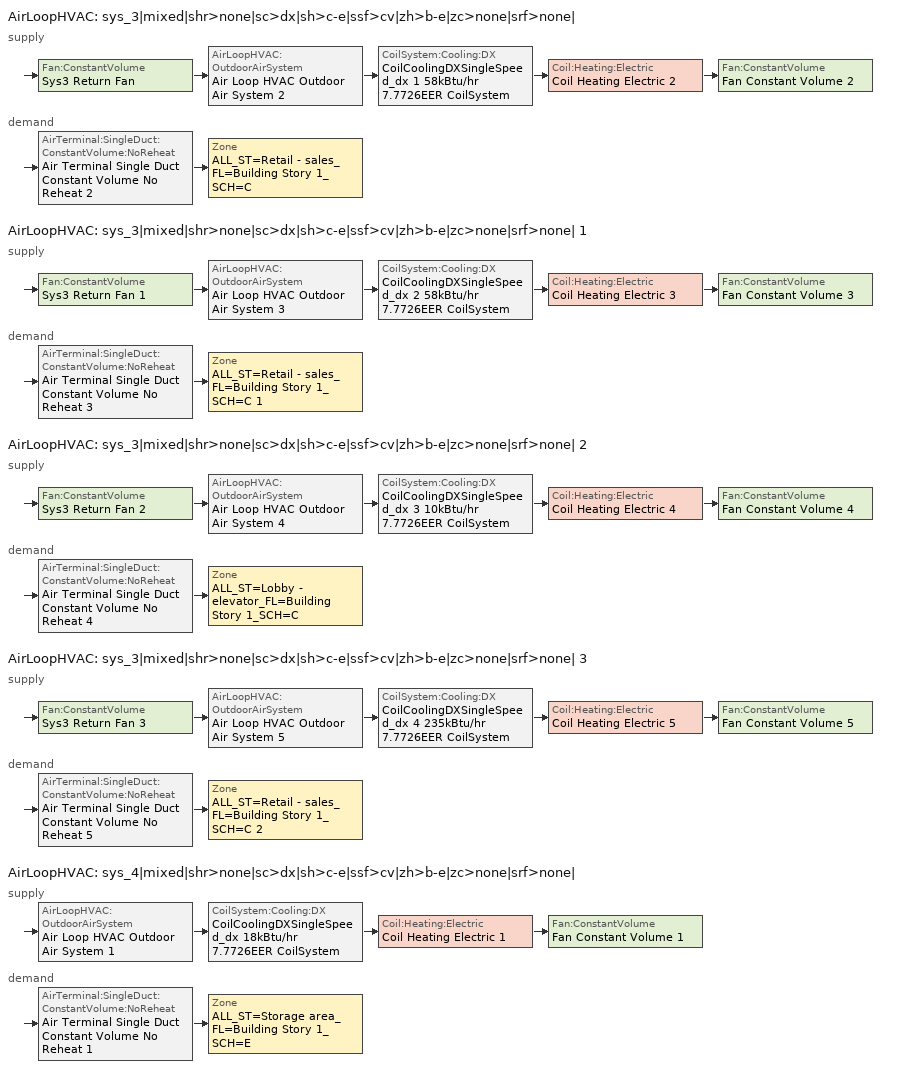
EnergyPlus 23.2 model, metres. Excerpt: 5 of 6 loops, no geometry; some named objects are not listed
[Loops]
AirLoopHVAC 'sys_3|mixed|shr>none|sc>dx|sh>c-e|ssf>cv|zh>b-e|zc>none|srf>none|'
 supply: Fan:ConstantVolume 'Sys3 Return Fan' > AirLoopHVAC:OutdoorAirSystem 'Air Loop HVAC Outdoor Air System 2' > CoilSystem:Cooling:DX 'CoilCoolingDXSingleSpeed_dx 1 58kBtu/hr 7.7726EER CoilSystem' > Coil:Heating:Electric 'Coil Heating Electric 2' > Fan:ConstantVolume 'Fan Constant Volume 2'
 demand: AirTerminal:SingleDuct:ConstantVolume:NoReheat 'Air Terminal Single Duct Constant Volume No Reheat 2' > Zone 'ALL_ST=Retail - sales_FL=Building Story 1_SCH=C'
AirLoopHVAC 'sys_3|mixed|shr>none|sc>dx|sh>c-e|ssf>cv|zh>b-e|zc>none|srf>none| 1'
 supply: Fan:ConstantVolume 'Sys3 Return Fan 1' > AirLoopHVAC:OutdoorAirSystem 'Air Loop HVAC Outdoor Air System 3' > CoilSystem:Cooling:DX 'CoilCoolingDXSingleSpeed_dx 2 58kBtu/hr 7.7726EER CoilSystem' > Coil:Heating:Electric 'Coil Heating Electric 3' > Fan:ConstantVolume 'Fan Constant Volume 3'
 demand: AirTerminal:SingleDuct:ConstantVolume:NoReheat 'Air Terminal Single Duct Constant Volume No Reheat 3' > Zone 'ALL_ST=Retail - sales_FL=Building Story 1_SCH=C 1'
AirLoopHVAC 'sys_3|mixed|shr>none|sc>dx|sh>c-e|ssf>cv|zh>b-e|zc>none|srf>none| 2'
 supply: Fan:ConstantVolume 'Sys3 Return Fan 2' > AirLoopHVAC:OutdoorAirSystem 'Air Loop HVAC Outdoor Air System 4' > CoilSystem:Cooling:DX 'CoilCoolingDXSingleSpeed_dx 3 10kBtu/hr 7.7726EER CoilSystem' > Coil:Heating:Electric 'Coil Heating Electric 4' > Fan:ConstantVolume 'Fan Constant Volume 4'
 demand: AirTerminal:SingleDuct:ConstantVolume:NoReheat 'Air Terminal Single Duct Constant Volume No Reheat 4' > Zone 'ALL_ST=Lobby - elevator_FL=Building Story 1_SCH=C'
AirLoopHVAC 'sys_3|mixed|shr>none|sc>dx|sh>c-e|ssf>cv|zh>b-e|zc>none|srf>none| 3'
 supply: Fan:ConstantVolume 'Sys3 Return Fan 3' > AirLoopHVAC:OutdoorAirSystem 'Air Loop HVAC Outdoor Air System 5' > CoilSystem:Cooling:DX 'CoilCoolingDXSingleSpeed_dx 4 235kBtu/hr 7.7726EER CoilSystem' > Coil:Heating:Electric 'Coil Heating Electric 5' > Fan:ConstantVolume 'Fan Constant Volume 5'
 demand: AirTerminal:SingleDuct:ConstantVolume:NoReheat 'Air Terminal Single Duct Constant Volume No Reheat 5' > Zone 'ALL_ST=Retail - sales_FL=Building Story 1_SCH=C 2'
AirLoopHVAC 'sys_4|mixed|shr>none|sc>dx|sh>c-e|ssf>cv|zh>b-e|zc>none|srf>none|'
 supply: AirLoopHVAC:OutdoorAirSystem 'Air Loop HVAC Outdoor Air System 1' > CoilSystem:Cooling:DX 'CoilCoolingDXSingleSpeed_dx 18kBtu/hr 7.7726EER CoilSystem' > Coil:Heating:Electric 'Coil Heating Electric 1' > Fan:ConstantVolume 'Fan Constant Volume 1'
 demand: AirTerminal:SingleDuct:ConstantVolume:NoReheat 'Air Terminal Single Duct Constant Volume No Reheat 1' > Zone 'ALL_ST=Storage area_FL=Building Story 1_SCH=E'
[ZoneControl:Thermostat] Temperature Difference Between Cutout And Setpoint {deltaC}=0
Name | Zone or ZoneList | Control Type Schedule | Control 1
ALL_ST=Lobby - elevator_FL=Building Story 1_SCH=C Thermostat | ALL_ST=Lobby - elevator_FL=Building Story 1_SCH=C | ALL_ST=Lobby - elevator_FL=Building Story 1_SCH=C Thermostat Schedule | Space Function Lobby - elevator Thermostat 3
ALL_ST=Retail - sales_FL=Building Story 1_SCH=C Thermostat | ALL_ST=Retail - sales_FL=Building Story 1_SCH=C | ALL_ST=Retail - sales_FL=Building Story 1_SCH=C Thermostat Schedule | Space Function Retail - sales Thermostat 7
ALL_ST=Retail - sales_FL=Building Story 1_SCH=C 1 Thermostat | ALL_ST=Retail - sales_FL=Building Story 1_SCH=C 1 | ALL_ST=Retail - sales_FL=Building Story 1_SCH=C 1 Thermostat Schedule | Space Function Retail - sales Thermostat 8
ALL_ST=Retail - sales_FL=Building Story 1_SCH=C 2 Thermostat | ALL_ST=Retail - sales_FL=Building Story 1_SCH=C 2 | ALL_ST=Retail - sales_FL=Building Story 1_SCH=C 2 Thermostat Schedule | Space Function Retail - sales Thermostat 9
ALL_ST=Storage area_FL=Building Story 1_SCH=E Thermostat | ALL_ST=Storage area_FL=Building Story 1_SCH=E | ALL_ST=Storage area_FL=Building Story 1_SCH=E Thermostat Schedule | Space Function Storage area Thermostat 3
[ThermostatSetpoint:DualSetpoint]
Name | Heating Setpoint Temperature Schedule | Cooling Setpoint Temperature Schedule
Space Function Lobby - elevator Thermostat 3; Space Function Retail - sales Thermostat 7; Space Function Retail - sales Thermostat 8; Space Function Retail - sales Thermostat 9 | NECB-C-Thermostat Setpoint-Heating | NECB-C-Thermostat Setpoint-Cooling
Space Function Storage area Thermostat 3 | NECB-E-Thermostat Setpoint-Heating | NECB-E-Thermostat Setpoint-Cooling
[AirTerminal:SingleDuct:ConstantVolume:NoReheat] Availability Schedule=Always On Discrete; Maximum Air Flow Rate {m3/s}=AutoSize
Air Terminal Single Duct Constant Volume No Reheat 4; Air Terminal Single Duct Constant Volume No Reheat 2; Air Terminal Single Duct Constant Volume No Reheat 3; Air Terminal Single Duct Constant Volume No Reheat 5; Air Terminal Single Duct Constant Volume No Reheat 1
[ZoneHVAC:Baseboard:Convective:Electric] Availability Schedule=Always On Discrete; Heating Design Capacity {W}=Autosize; Efficiency=1
Zone HVAC Baseboard Convective Electric 4; Zone HVAC Baseboard Convective Electric 2; Zone HVAC Baseboard Convective Electric 3; Zone HVAC Baseboard Convective Electric 5; Zone HVAC Baseboard Convective Electric 1
[Zone equipment]
ALL_ST=Lobby - elevator_FL=Building Story 1_SCH=C: Air Terminal Single Duct Constant Volume No Reheat 4, Zone HVAC Baseboard Convective Electric 4
ALL_ST=Retail - sales_FL=Building Story 1_SCH=C: Air Terminal Single Duct Constant Volume No Reheat 2, Zone HVAC Baseboard Convective Electric 2
ALL_ST=Retail - sales_FL=Building Story 1_SCH=C 1: Air Terminal Single Duct Constant Volume No Reheat 3, Zone HVAC Baseboard Convective Electric 3
ALL_ST=Retail - sales_FL=Building Story 1_SCH=C 2: Air Terminal Single Duct Constant Volume No Reheat 5, Zone HVAC Baseboard Convective Electric 5
ALL_ST=Storage area_FL=Building Story 1_SCH=E: Air Terminal Single Duct Constant Volume No Reheat 1, Zone HVAC Baseboard Convective Electric 1, Sys_4_zone_exhaust_fan
[Sizing:Zone] Zone Cooling Design Supply Air Temperature Input Method=TemperatureDifference; Zone Cooling Design Supply Air Temperature {C}=14; Zone Cooling Design Supply Air Temperature Difference {deltaC}=11; Zone Heating Design Supply Air Temperature Input Method=TemperatureDifference; Zone Heating Design Supply Air Temperature {C}=40; Zone Heating Design Supply Air Temperature Difference {deltaC}=21; Zone Cooling Design Supply Air Humidity Ratio {kgWater/kgDryAir}=0.0085; Zone Heating Design Supply Air Humidity Ratio {kgWater/kgDryAir}=0.008; Zone Heating Sizing Factor=1.3; Zone Cooling Sizing Factor=1.1; Cooling Design Air Flow Method=DesignDay; Cooling Design Air Flow Rate {m3/s}=0; Cooling Minimum Air Flow per Zone Floor Area {m3/s-m2}=0.000762; Cooling Minimum Air Flow {m3/s}=0; Cooling Minimum Air Flow Fraction=0; Heating Design Air Flow Method=DesignDay; Heating Design Air Flow Rate {m3/s}=0; Heating Maximum Air Flow per Zone Floor Area {m3/s-m2}=0.002032; Heating Maximum Air Flow {m3/s}=0.141576; Heating Maximum Air Flow Fraction=0.3; Account for Dedicated Outdoor Air System=No; Zone Load Sizing Method=Sensible Load Only No Latent Load; Zone Latent Cooling Design Supply Air Humidity Ratio Input Method=HumidityRatioDifference; Zone Cooling Design Supply Air Humidity Ratio Difference {kgWater/kgDryAir}=0.005; Zone Latent Heating Design Supply Air Humidity Ratio Input Method=HumidityRatioDifference; Zone Humidification Design Supply Air Humidity Ratio Difference {kgWater/kgDryAir}=0.005
Name | Design Specification Outdoor Air Object
ALL_ST=Lobby - elevator_FL=Building Story 1_SCH=C | ALL_ST=Lobby - elevator_FL=Building Story 1_SCH=C DSOA Space List
ALL_ST=Retail - sales_FL=Building Story 1_SCH=C | ALL_ST=Retail - sales_FL=Building Story 1_SCH=C DSOA Space List
ALL_ST=Retail - sales_FL=Building Story 1_SCH=C 1 | ALL_ST=Retail - sales_FL=Building Story 1_SCH=C 1 DSOA Space List
ALL_ST=Retail - sales_FL=Building Story 1_SCH=C 2 | ALL_ST=Retail - sales_FL=Building Story 1_SCH=C 2 DSOA Space List
ALL_ST=Storage area_FL=Building Story 1_SCH=E | ALL_ST=Storage area_FL=Building Story 1_SCH=E DSOA Space List
[Controller:MechanicalVentilation] Demand Controlled Ventilation=No; System Outdoor Air Method=ZoneSum
Name | Availability Schedule | Zone or ZoneList Name 1 | Design Specification Outdoor Air Object Name 1
Controller Mechanical Ventilation 4 | sys_3|mixed|shr>none|sc>dx|sh>c-e|ssf>cv|zh>b-e|zc>none|srf>none| 2 Occ Sch | ALL_ST=Lobby - elevator_FL=Building Story 1_SCH=C | Space Function Lobby - elevator Ventilation
Controller Mechanical Ventilation 2 | sys_3|mixed|shr>none|sc>dx|sh>c-e|ssf>cv|zh>b-e|zc>none|srf>none| Occ Sch | ALL_ST=Retail - sales_FL=Building Story 1_SCH=C | Space Function Retail - sales Ventilation
Controller Mechanical Ventilation 3 | sys_3|mixed|shr>none|sc>dx|sh>c-e|ssf>cv|zh>b-e|zc>none|srf>none| 1 Occ Sch | ALL_ST=Retail - sales_FL=Building Story 1_SCH=C 1 | Space Function Retail - sales Ventilation
Controller Mechanical Ventilation 5 | sys_3|mixed|shr>none|sc>dx|sh>c-e|ssf>cv|zh>b-e|zc>none|srf>none| 3 Occ Sch | ALL_ST=Retail - sales_FL=Building Story 1_SCH=C 2 | Space Function Retail - sales Ventilation
Controller Mechanical Ventilation 1 | sys_4|mixed|shr>none|sc>dx|sh>c-e|ssf>cv|zh>b-e|zc>none|srf>none| Occ Sch | ALL_ST=Storage area_FL=Building Story 1_SCH=E | Space Function Storage area Ventilation
[DesignSpecification:OutdoorAir] Outdoor Air Method=Sum; Outdoor Air Flow per Person {m3/s-person}=0; Outdoor Air Flow per Zone {m3/s}=0; Outdoor Air Flow Air Changes per Hour {1/hr}=0
Name | Outdoor Air Flow per Zone Floor Area {m3/s-m2}
Space Function Lobby - elevator Ventilation | 0.00508
Space Function Retail - sales Ventilation | 0.001524
Space Function Storage area Ventilation | 0.000762
[DesignSpecification:OutdoorAir:SpaceList]
Name | Space Name 1 | Space Design Specification Outdoor Air Object Name 1
ALL_ST=Lobby - elevator_FL=Building Story 1_SCH=C DSOA Space List | Front_Entry | Space Function Lobby - elevator Ventilation
ALL_ST=Retail - sales_FL=Building Story 1_SCH=C DSOA Space List | Point_Of_Sale | Space Function Retail - sales Ventilation
ALL_ST=Retail - sales_FL=Building Story 1_SCH=C 1 DSOA Space List | Front_Retail | Space Function Retail - sales Ventilation
ALL_ST=Retail - sales_FL=Building Story 1_SCH=C 2 DSOA Space List | Core_Retail | Space Function Retail - sales Ventilation
ALL_ST=Storage area_FL=Building Story 1_SCH=E DSOA Space List | Back_Space | Space Function Storage area Ventilation
[Fan:ZoneExhaust]
Sys_4_zone_exhaust_fan: Fan Total Efficiency=0.25; Pressure Rise {Pa}=125; Maximum Flow Rate {m3/s}=0.289476; System Availability Manager Coupling Mode=Coupled
[AirLoopHVAC] Design Supply Air Flow Rate {m3/s}=AutoSize; Design Return Air Flow Fraction of Supply Air Flow=1
sys_3|mixed|shr>none|sc>dx|sh>c-e|ssf>cv|zh>b-e|zc>none|srf>none|; sys_3|mixed|shr>none|sc>dx|sh>c-e|ssf>cv|zh>b-e|zc>none|srf>none| 1; sys_3|mixed|shr>none|sc>dx|sh>c-e|ssf>cv|zh>b-e|zc>none|srf>none| 2; sys_3|mixed|shr>none|sc>dx|sh>c-e|ssf>cv|zh>b-e|zc>none|srf>none| 3; sys_4|mixed|shr>none|sc>dx|sh>c-e|ssf>cv|zh>b-e|zc>none|srf>none|
[Sizing:System] Design Outdoor Air Flow Rate {m3/s}=Autosize; Central Heating Maximum System Air Flow Ratio=1; Preheat Design Temperature {C}=7; Preheat Design Humidity Ratio {kgWater/kgDryAir}=0.008; Precool Design Temperature {C}=13; Precool Design Humidity Ratio {kgWater/kgDryAir}=0.008; Central Cooling Design Supply Air Temperature {C}=13; Central Heating Design Supply Air Temperature {C}=43; Type of Zone Sum to Use=NonCoincident; 100% Outdoor Air in Cooling=No; 100% Outdoor Air in Heating=No; Central Cooling Design Supply Air Humidity Ratio {kgWater/kgDryAir}=0.0085; Central Heating Design Supply Air Humidity Ratio {kgWater/kgDryAir}=0.008; Cooling Supply Air Flow Rate Method=DesignDay; Cooling Supply Air Flow Rate {m3/s}=0; Cooling Supply Air Flow Rate Per Floor Area {m3/s-m2}=0.00996765; Cooling Fraction of Autosized Cooling Supply Air Flow Rate=1; Cooling Supply Air Flow Rate Per Unit Cooling Capacity {m3/s-W}=3.94755e-05; Heating Supply Air Flow Rate Method=DesignDay; Heating Supply Air Flow Rate {m3/s}=0; Heating Supply Air Flow Rate Per Floor Area {m3/s-m2}=0.00996765; Heating Fraction of Autosized Heating Supply Air Flow Rate=1; Heating Fraction of Autosized Cooling Supply Air Flow Rate=1; Heating Supply Air Flow Rate Per Unit Heating Capacity {m3/s-W}=3.15882e-05; System Outdoor Air Method=ZoneSum; Zone Maximum Outdoor Air Fraction=1; Cooling Design Capacity Method=CoolingDesignCapacity; Cooling Design Capacity {W}=Autosize; Cooling Design Capacity Per Floor Area {W/m2}=234.7; Fraction of Autosized Cooling Design Capacity=1; Heating Design Capacity Method=HeatingDesignCapacity; Heating Design Capacity {W}=Autosize; Heating Design Capacity Per Floor Area {W/m2}=157; Fraction of Autosized Heating Design Capacity=1; Central Cooling Capacity Control Method=OnOff; Occupant Diversity=Autosize
Name | Type of Load to Size On
sys_3|mixed|shr>none|sc>dx|sh>c-e|ssf>cv|zh>b-e|zc>none|srf>none|; sys_3|mixed|shr>none|sc>dx|sh>c-e|ssf>cv|zh>b-e|zc>none|srf>none| 1; sys_3|mixed|shr>none|sc>dx|sh>c-e|ssf>cv|zh>b-e|zc>none|srf>none| 2; sys_3|mixed|shr>none|sc>dx|sh>c-e|ssf>cv|zh>b-e|zc>none|srf>none| 3 | Sensible
sys_4|mixed|shr>none|sc>dx|sh>c-e|ssf>cv|zh>b-e|zc>none|srf>none| | VentilationRequirement
[Fan:ConstantVolume] Maximum Flow Rate {m3/s}=AutoSize; Motor In Airstream Fraction=1
Name | Availability Schedule | Fan Total Efficiency | Pressure Rise {Pa} | Motor Efficiency
Sys3 Return Fan | sys_3|mixed|shr>none|sc>dx|sh>c-e|ssf>cv|zh>b-e|zc>none|srf>none| Occ Sch | 0.25 | 150 | 0.385
Fan Constant Volume 2 | sys_3|mixed|shr>none|sc>dx|sh>c-e|ssf>cv|zh>b-e|zc>none|srf>none| Occ Sch | 0.39975 | 640 | 0.615
Sys3 Return Fan 1 | sys_3|mixed|shr>none|sc>dx|sh>c-e|ssf>cv|zh>b-e|zc>none|srf>none| 1 Occ Sch | 0.25 | 150 | 0.385
Fan Constant Volume 3 | sys_3|mixed|shr>none|sc>dx|sh>c-e|ssf>cv|zh>b-e|zc>none|srf>none| 1 Occ Sch | 0.39975 | 640 | 0.615
Sys3 Return Fan 2 | sys_3|mixed|shr>none|sc>dx|sh>c-e|ssf>cv|zh>b-e|zc>none|srf>none| 2 Occ Sch | 0.25 | 150 | 0.385
Fan Constant Volume 4 | sys_3|mixed|shr>none|sc>dx|sh>c-e|ssf>cv|zh>b-e|zc>none|srf>none| 2 Occ Sch | 0.39975 | 640 | 0.615
Sys3 Return Fan 3 | sys_3|mixed|shr>none|sc>dx|sh>c-e|ssf>cv|zh>b-e|zc>none|srf>none| 3 Occ Sch | 0.25 | 150 | 0.385
Fan Constant Volume 5 | sys_3|mixed|shr>none|sc>dx|sh>c-e|ssf>cv|zh>b-e|zc>none|srf>none| 3 Occ Sch | 0.39975 | 640 | 0.615
Fan Constant Volume 1 | sys_4|mixed|shr>none|sc>dx|sh>c-e|ssf>cv|zh>b-e|zc>none|srf>none| Occ Sch | 0.39975 | 640 | 0.615
[SetpointManager:MixedAir] Control Variable=Temperature
Name | Setpoint Node or NodeList
Sys3 Return Fan Outlet Air Node OS Default SPM | Sys3 Return Fan Outlet Air Node
sys_3|mixed|shr>none|sc>dx|sh>c-e|ssf>cv|zh>b-e|zc>none|srf>none| Mixed Air Node OS Default SPM | sys_3|mixed|shr>none|sc>dx|sh>c-e|ssf>cv|zh>b-e|zc>none|srf>none| Mixed Air Node
CoilCoolingDXSingleSpeed_dx 1 58kBtu/hr 7.7726EER Outlet Air Node OS Default SPM | CoilCoolingDXSingleSpeed_dx 1 58kBtu/hr 7.7726EER Outlet Air Node
Coil Heating Electric 2 Outlet Air Node OS Default SPM | Coil Heating Electric 2 Outlet Air Node
Sys3 Return Fan 1 Outlet Air Node OS Default SPM | Sys3 Return Fan 1 Outlet Air Node
sys_3|mixed|shr>none|sc>dx|sh>c-e|ssf>cv|zh>b-e|zc>none|srf>none| 1 Mixed Air Node OS Default SPM | sys_3|mixed|shr>none|sc>dx|sh>c-e|ssf>cv|zh>b-e|zc>none|srf>none| 1 Mixed Air Node
CoilCoolingDXSingleSpeed_dx 2 58kBtu/hr 7.7726EER Outlet Air Node OS Default SPM | CoilCoolingDXSingleSpeed_dx 2 58kBtu/hr 7.7726EER Outlet Air Node
Coil Heating Electric 3 Outlet Air Node OS Default SPM | Coil Heating Electric 3 Outlet Air Node
Sys3 Return Fan 2 Outlet Air Node OS Default SPM | Sys3 Return Fan 2 Outlet Air Node
sys_3|mixed|shr>none|sc>dx|sh>c-e|ssf>cv|zh>b-e|zc>none|srf>none| 2 Mixed Air Node OS Default SPM | sys_3|mixed|shr>none|sc>dx|sh>c-e|ssf>cv|zh>b-e|zc>none|srf>none| 2 Mixed Air Node
CoilCoolingDXSingleSpeed_dx 3 10kBtu/hr 7.7726EER Outlet Air Node OS Default SPM | CoilCoolingDXSingleSpeed_dx 3 10kBtu/hr 7.7726EER Outlet Air Node
Coil Heating Electric 4 Outlet Air Node OS Default SPM | Coil Heating Electric 4 Outlet Air Node
Sys3 Return Fan 3 Outlet Air Node OS Default SPM | Sys3 Return Fan 3 Outlet Air Node
sys_3|mixed|shr>none|sc>dx|sh>c-e|ssf>cv|zh>b-e|zc>none|srf>none| 3 Mixed Air Node OS Default SPM | sys_3|mixed|shr>none|sc>dx|sh>c-e|ssf>cv|zh>b-e|zc>none|srf>none| 3 Mixed Air Node
CoilCoolingDXSingleSpeed_dx 4 235kBtu/hr 7.7726EER Outlet Air Node OS Default SPM | CoilCoolingDXSingleSpeed_dx 4 235kBtu/hr 7.7726EER Outlet Air Node
Coil Heating Electric 5 Outlet Air Node OS Default SPM | Coil Heating Electric 5 Outlet Air Node
sys_4|mixed|shr>none|sc>dx|sh>c-e|ssf>cv|zh>b-e|zc>none|srf>none| Mixed Air Node OS Default SPM | sys_4|mixed|shr>none|sc>dx|sh>c-e|ssf>cv|zh>b-e|zc>none|srf>none| Mixed Air Node
CoilCoolingDXSingleSpeed_dx 18kBtu/hr 7.7726EER Outlet Air Node OS Default SPM | CoilCoolingDXSingleSpeed_dx 18kBtu/hr 7.7726EER Outlet Air Node
Coil Heating Electric 1 Outlet Air Node OS Default SPM | Coil Heating Electric 1 Outlet Air Node
[Controller:OutdoorAir] Minimum Outdoor Air Flow Rate {m3/s}=Autosize; Maximum Outdoor Air Flow Rate {m3/s}=Autosize; Economizer Control Action Type=ModulateFlow; Lockout Type=NoLockout; Minimum Limit Type=FixedMinimum; High Humidity Control=No; Control High Indoor Humidity Based on Outdoor Humidity Ratio=Yes; Heat Recovery Bypass Control Type=BypassWhenWithinEconomizerLimits; Economizer Operation Staging=InterlockedWithMechanicalCooling
Name | Economizer Control Type | Economizer Maximum Limit Dry-Bulb Temperature {C} | Economizer Maximum Limit Enthalpy {J/kg} | Economizer Minimum Limit Dry-Bulb Temperature {C} | Minimum Outdoor Air Schedule | Mechanical Ventilation Controller
Controller Outdoor Air 2 | NoEconomizer | 28 | 64000 | -100 | sys_3|mixed|shr>none|sc>dx|sh>c-e|ssf>cv|zh>b-e|zc>none|srf>none| Occ Sch | Controller Mechanical Ventilation 2
Controller Outdoor Air 3 | NoEconomizer | 28 | 64000 | -100 | sys_3|mixed|shr>none|sc>dx|sh>c-e|ssf>cv|zh>b-e|zc>none|srf>none| 1 Occ Sch | Controller Mechanical Ventilation 3
Controller Outdoor Air 4 | NoEconomizer | 28 | 64000 | -100 | sys_3|mixed|shr>none|sc>dx|sh>c-e|ssf>cv|zh>b-e|zc>none|srf>none| 2 Occ Sch | Controller Mechanical Ventilation 4
Controller Outdoor Air 5 | DifferentialEnthalpy |  |  |  | sys_3|mixed|shr>none|sc>dx|sh>c-e|ssf>cv|zh>b-e|zc>none|srf>none| 3 Occ Sch | Controller Mechanical Ventilation 5
Controller Outdoor Air 1 | NoEconomizer | 28 | 64000 | -100 | sys_4|mixed|shr>none|sc>dx|sh>c-e|ssf>cv|zh>b-e|zc>none|srf>none| Occ Sch | Controller Mechanical Ventilation 1
[CoilSystem:Cooling:DX] Availability Schedule=Always On Discrete
Name | Cooling Coil
CoilCoolingDXSingleSpeed_dx 1 58kBtu/hr 7.7726EER CoilSystem | CoilCoolingDXSingleSpeed_dx 1 58kBtu/hr 7.7726EER
CoilCoolingDXSingleSpeed_dx 2 58kBtu/hr 7.7726EER CoilSystem | CoilCoolingDXSingleSpeed_dx 2 58kBtu/hr 7.7726EER
CoilCoolingDXSingleSpeed_dx 3 10kBtu/hr 7.7726EER CoilSystem | CoilCoolingDXSingleSpeed_dx 3 10kBtu/hr 7.7726EER
CoilCoolingDXSingleSpeed_dx 4 235kBtu/hr 7.7726EER CoilSystem | CoilCoolingDXSingleSpeed_dx 4 235kBtu/hr 7.7726EER
CoilCoolingDXSingleSpeed_dx 18kBtu/hr 7.7726EER CoilSystem | CoilCoolingDXSingleSpeed_dx 18kBtu/hr 7.7726EER
[Coil:Cooling:DX:SingleSpeed] Availability Schedule=Always On Discrete; Gross Rated Total Cooling Capacity {W}=Autosize; Gross Rated Sensible Heat Ratio=Autosize; Gross Rated Cooling COP {W/W}=2.72491; Rated Air Flow Rate {m3/s}=Autosize; Rated Evaporator Fan Power Per Volume Flow Rate 2017 {W/(m3/s)}=773.3; Rated Evaporator Fan Power Per Volume Flow Rate 2023 {W/(m3/s)}=934.4; Total Cooling Capacity Function of Temperature Curve=DXCOOL-NECB2011-REF-CAPFT; Total Cooling Capacity Function of Flow Fraction Curve=DXCOOL-NECB2011-REF-CAPFFLOW; Energy Input Ratio Function of Temperature Curve=DXCOOL-NECB2011-REF-COOLEIRFT; Energy Input Ratio Function of Flow Fraction Curve=DXCOOL-NECB2011-REF-COOLEIRFFLOW; Part Load Fraction Correlation Curve=DXCOOL-NECB2011-REF-COOLPLFFPLR; Minimum Outdoor Dry-Bulb Temperature for Compressor Operation {C}=-25; Nominal Time for Condensate Removal to Begin {s}=0; Ratio of Initial Moisture Evaporation Rate and Steady State Latent Capacity=0; Maximum Cycling Rate {cycles/hr}=0; Latent Capacity Time Constant {s}=0; Condenser Type=AirCooled; Evaporative Condenser Effectiveness=0.9; Evaporative Condenser Air Flow Rate {m3/s}=Autosize; Evaporative Condenser Pump Rated Power Consumption {W}=Autosize; Crankcase Heater Capacity {W}=0; Maximum Outdoor Dry-Bulb Temperature for Crankcase Heater Operation {C}=10; Basin Heater Capacity {W/K}=0; Basin Heater Setpoint Temperature {C}=2
CoilCoolingDXSingleSpeed_dx 1 58kBtu/hr 7.7726EER; CoilCoolingDXSingleSpeed_dx 2 58kBtu/hr 7.7726EER; CoilCoolingDXSingleSpeed_dx 3 10kBtu/hr 7.7726EER; CoilCoolingDXSingleSpeed_dx 4 235kBtu/hr 7.7726EER; CoilCoolingDXSingleSpeed_dx 18kBtu/hr 7.7726EER
[Coil:Heating:Electric] Availability Schedule=Always On Discrete; Efficiency=1; Nominal Capacity {W}=Autosize
Coil Heating Electric 2; Coil Heating Electric 3; Coil Heating Electric 4; Coil Heating Electric 5; Coil Heating Electric 1
[SetpointManager:SingleZone:Reheat] Control Variable=Temperature; Minimum Supply Air Temperature {C}=13; Maximum Supply Air Temperature {C}=43
Name | Control Zone | Setpoint Node or NodeList
Setpoint Manager Single Zone Reheat 2 | ALL_ST=Retail - sales_FL=Building Story 1_SCH=C | sys_3|mixed|shr>none|sc>dx|sh>c-e|ssf>cv|zh>b-e|zc>none|srf>none| Supply Outlet Node
Setpoint Manager Single Zone Reheat 3 | ALL_ST=Retail - sales_FL=Building Story 1_SCH=C 1 | sys_3|mixed|shr>none|sc>dx|sh>c-e|ssf>cv|zh>b-e|zc>none|srf>none| 1 Supply Outlet Node
Setpoint Manager Single Zone Reheat 4 | ALL_ST=Lobby - elevator_FL=Building Story 1_SCH=C | sys_3|mixed|shr>none|sc>dx|sh>c-e|ssf>cv|zh>b-e|zc>none|srf>none| 2 Supply Outlet Node
Setpoint Manager Single Zone Reheat 5 | ALL_ST=Retail - sales_FL=Building Story 1_SCH=C 2 | sys_3|mixed|shr>none|sc>dx|sh>c-e|ssf>cv|zh>b-e|zc>none|srf>none| 3 Supply Outlet Node
Setpoint Manager Single Zone Reheat 1 | ALL_ST=Storage area_FL=Building Story 1_SCH=E | sys_4|mixed|shr>none|sc>dx|sh>c-e|ssf>cv|zh>b-e|zc>none|srf>none| Supply Outlet Node
[Schedule:Day:Interval]
NECB-C-Thermostat Setpoint-Heating Default|Wkdy Day; NECB-C-Thermostat Setpoint-Heating Sat Day; NECB-C-Thermostat Setpoint-Heating Default: No, 07:00, 18, 08:00, 20, 21:00, 22, 24:00, 18
NECB-C-Thermostat Setpoint-Heating Sun|Hol Day: No, 09:00, 18, 10:00, 20, 19:00, 22, 24:00, 18
NECB-C-Thermostat Setpoint-Cooling Default|Wkdy Day; NECB-C-Thermostat Setpoint-Cooling Sat Day; NECB-C-Thermostat Setpoint-Cooling Default: No, 07:00, 35, 21:00, 24, 24:00, 35
NECB-C-Thermostat Setpoint-Cooling Sun|Hol Day: No, 09:00, 35, 19:00, 24, 24:00, 35
sys_3|mixed|shr>none|sc>dx|sh>c-e|ssf>cv|zh>b-e|zc>none|srf>none| 2 Occ Sch Default; Schedule Day 9; sys_3|mixed|shr>none|sc>dx|sh>c-e|ssf>cv|zh>b-e|zc>none|srf>none| Occ Sch Default; Schedule Day 5; sys_3|mixed|shr>none|sc>dx|sh>c-e|ssf>cv|zh>b-e|zc>none|srf>none| 1 Occ Sch Default; Schedule Day 7; sys_3|mixed|shr>none|sc>dx|sh>c-e|ssf>cv|zh>b-e|zc>none|srf>none| 3 Occ Sch Default; Schedule Day 11: No, 09:00, 0, 21:00, 1, 24:00, 0
Schedule Day 10; Schedule Day 6; Schedule Day 8; Schedule Day 12: No, 11:00, 0, 19:00, 1, 24:00, 0
sys_3|mixed|shr>none|sc>dx|sh>c-e|ssf>cv|zh>b-e|zc>none|srf>none| 2 Occ Sch Summer Design Day; sys_3|mixed|shr>none|sc>dx|sh>c-e|ssf>cv|zh>b-e|zc>none|srf>none| 2 Occ Sch Winter Design Day; sys_3|mixed|shr>none|sc>dx|sh>c-e|ssf>cv|zh>b-e|zc>none|srf>none| Occ Sch Summer Design Day; sys_3|mixed|shr>none|sc>dx|sh>c-e|ssf>cv|zh>b-e|zc>none|srf>none| Occ Sch Winter Design Day; sys_3|mixed|shr>none|sc>dx|sh>c-e|ssf>cv|zh>b-e|zc>none|srf>none| 1 Occ Sch Summer Design Day; sys_3|mixed|shr>none|sc>dx|sh>c-e|ssf>cv|zh>b-e|zc>none|srf>none| 1 Occ Sch Winter Design Day; sys_3|mixed|shr>none|sc>dx|sh>c-e|ssf>cv|zh>b-e|zc>none|srf>none| 3 Occ Sch Summer Design Day; sys_3|mixed|shr>none|sc>dx|sh>c-e|ssf>cv|zh>b-e|zc>none|srf>none| 3 Occ Sch Winter Design Day; sys_4|mixed|shr>none|sc>dx|sh>c-e|ssf>cv|zh>b-e|zc>none|srf>none| Occ Sch Summer Design Day; sys_4|mixed|shr>none|sc>dx|sh>c-e|ssf>cv|zh>b-e|zc>none|srf>none| Occ Sch Winter Design Day: No, 24:00, 1
NECB-E-Thermostat Setpoint-Heating Default|Wkdy Day; NECB-E-Thermostat Setpoint-Heating Default: No, 07:00, 18, 08:00, 20, 19:00, 22, 24:00, 18
NECB-E-Thermostat Setpoint-Heating Sat Day: No, 08:00, 18, 09:00, 20, 17:00, 22, 24:00, 18
NECB-E-Thermostat Setpoint-Heating Sun|Hol Day: No, 24:00, 18
NECB-E-Thermostat Setpoint-Cooling Default|Wkdy Day; NECB-E-Thermostat Setpoint-Cooling Default: No, 07:00, 35, 19:00, 24, 24:00, 35
NECB-E-Thermostat Setpoint-Cooling Sat Day: No, 08:00, 35, 17:00, 24, 24:00, 35
NECB-E-Thermostat Setpoint-Cooling Sun|Hol Day: No, 24:00, 35
sys_4|mixed|shr>none|sc>dx|sh>c-e|ssf>cv|zh>b-e|zc>none|srf>none| Occ Sch Default: No, 08:00, 0, 19:00, 1, 24:00, 0
Schedule Day 14: No, 24:00, 0
Schedule Day 13: No, 09:00, 0, 13:00, 1, 24:00, 0
[Schedule:Week:Daily]
NECB-C-Thermostat Setpoint-Heating Week Rule - Jan1-Jan4: NECB-C-Thermostat Setpoint-Heating Default|Wkdy Day, NECB-C-Thermostat Setpoint-Heating Default|Wkdy Day, NECB-C-Thermostat Setpoint-Heating Default|Wkdy Day, NECB-C-Thermostat Setpoint-Heating Default|Wkdy Day, NECB-C-Thermostat Setpoint-Heating Default|Wkdy Day, NECB-C-Thermostat Setpoint-Heating Default|Wkdy Day, NECB-C-Thermostat Setpoint-Heating Sat Day, NECB-C-Thermostat Setpoint-Heating Default, NECB-C-Thermostat Setpoint-Heating Default, NECB-C-Thermostat Setpoint-Heating Default, NECB-C-Thermostat Setpoint-Heating Default, NECB-C-Thermostat Setpoint-Heating Default
NECB-C-Thermostat Setpoint-Heating Week Rule - Jan5-Dec31: NECB-C-Thermostat Setpoint-Heating Sun|Hol Day, NECB-C-Thermostat Setpoint-Heating Default|Wkdy Day, NECB-C-Thermostat Setpoint-Heating Default|Wkdy Day, NECB-C-Thermostat Setpoint-Heating Default|Wkdy Day, NECB-C-Thermostat Setpoint-Heating Default|Wkdy Day, NECB-C-Thermostat Setpoint-Heating Default|Wkdy Day, NECB-C-Thermostat Setpoint-Heating Sat Day, NECB-C-Thermostat Setpoint-Heating Default, NECB-C-Thermostat Setpoint-Heating Default, NECB-C-Thermostat Setpoint-Heating Default, NECB-C-Thermostat Setpoint-Heating Default, NECB-C-Thermostat Setpoint-Heating Default
NECB-C-Thermostat Setpoint-Cooling Week Rule - Jan1-Jan4: NECB-C-Thermostat Setpoint-Cooling Default|Wkdy Day, NECB-C-Thermostat Setpoint-Cooling Default|Wkdy Day, NECB-C-Thermostat Setpoint-Cooling Default|Wkdy Day, NECB-C-Thermostat Setpoint-Cooling Default|Wkdy Day, NECB-C-Thermostat Setpoint-Cooling Default|Wkdy Day, NECB-C-Thermostat Setpoint-Cooling Default|Wkdy Day, NECB-C-Thermostat Setpoint-Cooling Sat Day, NECB-C-Thermostat Setpoint-Cooling Default, NECB-C-Thermostat Setpoint-Cooling Default, NECB-C-Thermostat Setpoint-Cooling Default, NECB-C-Thermostat Setpoint-Cooling Default, NECB-C-Thermostat Setpoint-Cooling Default
NECB-C-Thermostat Setpoint-Cooling Week Rule - Jan5-Dec31: NECB-C-Thermostat Setpoint-Cooling Sun|Hol Day, NECB-C-Thermostat Setpoint-Cooling Default|Wkdy Day, NECB-C-Thermostat Setpoint-Cooling Default|Wkdy Day, NECB-C-Thermostat Setpoint-Cooling Default|Wkdy Day, NECB-C-Thermostat Setpoint-Cooling Default|Wkdy Day, NECB-C-Thermostat Setpoint-Cooling Default|Wkdy Day, NECB-C-Thermostat Setpoint-Cooling Sat Day, NECB-C-Thermostat Setpoint-Cooling Default, NECB-C-Thermostat Setpoint-Cooling Default, NECB-C-Thermostat Setpoint-Cooling Default, NECB-C-Thermostat Setpoint-Cooling Default, NECB-C-Thermostat Setpoint-Cooling Default
sys_3|mixed|shr>none|sc>dx|sh>c-e|ssf>cv|zh>b-e|zc>none|srf>none| 2 Occ Sch Week Rule - Jan1-Jan4: sys_3|mixed|shr>none|sc>dx|sh>c-e|ssf>cv|zh>b-e|zc>none|srf>none| 2 Occ Sch Default, sys_3|mixed|shr>none|sc>dx|sh>c-e|ssf>cv|zh>b-e|zc>none|srf>none| 2 Occ Sch Default, sys_3|mixed|shr>none|sc>dx|sh>c-e|ssf>cv|zh>b-e|zc>none|srf>none| 2 Occ Sch Default, sys_3|mixed|shr>none|sc>dx|sh>c-e|ssf>cv|zh>b-e|zc>none|srf>none| 2 Occ Sch Default, sys_3|mixed|shr>none|sc>dx|sh>c-e|ssf>cv|zh>b-e|zc>none|srf>none| 2 Occ Sch Default, sys_3|mixed|shr>none|sc>dx|sh>c-e|ssf>cv|zh>b-e|zc>none|srf>none| 2 Occ Sch Default, sys_3|mixed|shr>none|sc>dx|sh>c-e|ssf>cv|zh>b-e|zc>none|srf>none| 2 Occ Sch Default, sys_3|mixed|shr>none|sc>dx|sh>c-e|ssf>cv|zh>b-e|zc>none|srf>none| 2 Occ Sch Default, sys_3|mixed|shr>none|sc>dx|sh>c-e|ssf>cv|zh>b-e|zc>none|srf>none| 2 Occ Sch Summer Design Day, sys_3|mixed|shr>none|sc>dx|sh>c-e|ssf>cv|zh>b-e|zc>none|srf>none| 2 Occ Sch Winter Design Day, sys_3|mixed|shr>none|sc>dx|sh>c-e|ssf>cv|zh>b-e|zc>none|srf>none| 2 Occ Sch Default, sys_3|mixed|shr>none|sc>dx|sh>c-e|ssf>cv|zh>b-e|zc>none|srf>none| 2 Occ Sch Default
sys_3|mixed|shr>none|sc>dx|sh>c-e|ssf>cv|zh>b-e|zc>none|srf>none| 2 Occ Sch Week Rule - Jan5-Dec31: Schedule Day 10, sys_3|mixed|shr>none|sc>dx|sh>c-e|ssf>cv|zh>b-e|zc>none|srf>none| 2 Occ Sch Default, sys_3|mixed|shr>none|sc>dx|sh>c-e|ssf>cv|zh>b-e|zc>none|srf>none| 2 Occ Sch Default, sys_3|mixed|shr>none|sc>dx|sh>c-e|ssf>cv|zh>b-e|zc>none|srf>none| 2 Occ Sch Default, sys_3|mixed|shr>none|sc>dx|sh>c-e|ssf>cv|zh>b-e|zc>none|srf>none| 2 Occ Sch Default, sys_3|mixed|shr>none|sc>dx|sh>c-e|ssf>cv|zh>b-e|zc>none|srf>none| 2 Occ Sch Default, Schedule Day 9, sys_3|mixed|shr>none|sc>dx|sh>c-e|ssf>cv|zh>b-e|zc>none|srf>none| 2 Occ Sch Default, sys_3|mixed|shr>none|sc>dx|sh>c-e|ssf>cv|zh>b-e|zc>none|srf>none| 2 Occ Sch Summer Design Day, sys_3|mixed|shr>none|sc>dx|sh>c-e|ssf>cv|zh>b-e|zc>none|srf>none| 2 Occ Sch Winter Design Day, sys_3|mixed|shr>none|sc>dx|sh>c-e|ssf>cv|zh>b-e|zc>none|srf>none| 2 Occ Sch Default, sys_3|mixed|shr>none|sc>dx|sh>c-e|ssf>cv|zh>b-e|zc>none|srf>none| 2 Occ Sch Default
sys_3|mixed|shr>none|sc>dx|sh>c-e|ssf>cv|zh>b-e|zc>none|srf>none| Occ Sch Week Rule - Jan1-Jan4: sys_3|mixed|shr>none|sc>dx|sh>c-e|ssf>cv|zh>b-e|zc>none|srf>none| Occ Sch Default, sys_3|mixed|shr>none|sc>dx|sh>c-e|ssf>cv|zh>b-e|zc>none|srf>none| Occ Sch Default, sys_3|mixed|shr>none|sc>dx|sh>c-e|ssf>cv|zh>b-e|zc>none|srf>none| Occ Sch Default, sys_3|mixed|shr>none|sc>dx|sh>c-e|ssf>cv|zh>b-e|zc>none|srf>none| Occ Sch Default, sys_3|mixed|shr>none|sc>dx|sh>c-e|ssf>cv|zh>b-e|zc>none|srf>none| Occ Sch Default, sys_3|mixed|shr>none|sc>dx|sh>c-e|ssf>cv|zh>b-e|zc>none|srf>none| Occ Sch Default, sys_3|mixed|shr>none|sc>dx|sh>c-e|ssf>cv|zh>b-e|zc>none|srf>none| Occ Sch Default, sys_3|mixed|shr>none|sc>dx|sh>c-e|ssf>cv|zh>b-e|zc>none|srf>none| Occ Sch Default, sys_3|mixed|shr>none|sc>dx|sh>c-e|ssf>cv|zh>b-e|zc>none|srf>none| Occ Sch Summer Design Day, sys_3|mixed|shr>none|sc>dx|sh>c-e|ssf>cv|zh>b-e|zc>none|srf>none| Occ Sch Winter Design Day, sys_3|mixed|shr>none|sc>dx|sh>c-e|ssf>cv|zh>b-e|zc>none|srf>none| Occ Sch Default, sys_3|mixed|shr>none|sc>dx|sh>c-e|ssf>cv|zh>b-e|zc>none|srf>none| Occ Sch Default
sys_3|mixed|shr>none|sc>dx|sh>c-e|ssf>cv|zh>b-e|zc>none|srf>none| Occ Sch Week Rule - Jan5-Dec31: Schedule Day 6, sys_3|mixed|shr>none|sc>dx|sh>c-e|ssf>cv|zh>b-e|zc>none|srf>none| Occ Sch Default, sys_3|mixed|shr>none|sc>dx|sh>c-e|ssf>cv|zh>b-e|zc>none|srf>none| Occ Sch Default, sys_3|mixed|shr>none|sc>dx|sh>c-e|ssf>cv|zh>b-e|zc>none|srf>none| Occ Sch Default, sys_3|mixed|shr>none|sc>dx|sh>c-e|ssf>cv|zh>b-e|zc>none|srf>none| Occ Sch Default, sys_3|mixed|shr>none|sc>dx|sh>c-e|ssf>cv|zh>b-e|zc>none|srf>none| Occ Sch Default, Schedule Day 5, sys_3|mixed|shr>none|sc>dx|sh>c-e|ssf>cv|zh>b-e|zc>none|srf>none| Occ Sch Default, sys_3|mixed|shr>none|sc>dx|sh>c-e|ssf>cv|zh>b-e|zc>none|srf>none| Occ Sch Summer Design Day, sys_3|mixed|shr>none|sc>dx|sh>c-e|ssf>cv|zh>b-e|zc>none|srf>none| Occ Sch Winter Design Day, sys_3|mixed|shr>none|sc>dx|sh>c-e|ssf>cv|zh>b-e|zc>none|srf>none| Occ Sch Default, sys_3|mixed|shr>none|sc>dx|sh>c-e|ssf>cv|zh>b-e|zc>none|srf>none| Occ Sch Default
sys_3|mixed|shr>none|sc>dx|sh>c-e|ssf>cv|zh>b-e|zc>none|srf>none| 1 Occ Sch Week Rule - Jan1-Jan4: sys_3|mixed|shr>none|sc>dx|sh>c-e|ssf>cv|zh>b-e|zc>none|srf>none| 1 Occ Sch Default, sys_3|mixed|shr>none|sc>dx|sh>c-e|ssf>cv|zh>b-e|zc>none|srf>none| 1 Occ Sch Default, sys_3|mixed|shr>none|sc>dx|sh>c-e|ssf>cv|zh>b-e|zc>none|srf>none| 1 Occ Sch Default, sys_3|mixed|shr>none|sc>dx|sh>c-e|ssf>cv|zh>b-e|zc>none|srf>none| 1 Occ Sch Default, sys_3|mixed|shr>none|sc>dx|sh>c-e|ssf>cv|zh>b-e|zc>none|srf>none| 1 Occ Sch Default, sys_3|mixed|shr>none|sc>dx|sh>c-e|ssf>cv|zh>b-e|zc>none|srf>none| 1 Occ Sch Default, sys_3|mixed|shr>none|sc>dx|sh>c-e|ssf>cv|zh>b-e|zc>none|srf>none| 1 Occ Sch Default, sys_3|mixed|shr>none|sc>dx|sh>c-e|ssf>cv|zh>b-e|zc>none|srf>none| 1 Occ Sch Default, sys_3|mixed|shr>none|sc>dx|sh>c-e|ssf>cv|zh>b-e|zc>none|srf>none| 1 Occ Sch Summer Design Day, sys_3|mixed|shr>none|sc>dx|sh>c-e|ssf>cv|zh>b-e|zc>none|srf>none| 1 Occ Sch Winter Design Day, sys_3|mixed|shr>none|sc>dx|sh>c-e|ssf>cv|zh>b-e|zc>none|srf>none| 1 Occ Sch Default, sys_3|mixed|shr>none|sc>dx|sh>c-e|ssf>cv|zh>b-e|zc>none|srf>none| 1 Occ Sch Default
sys_3|mixed|shr>none|sc>dx|sh>c-e|ssf>cv|zh>b-e|zc>none|srf>none| 1 Occ Sch Week Rule - Jan5-Dec31: Schedule Day 8, sys_3|mixed|shr>none|sc>dx|sh>c-e|ssf>cv|zh>b-e|zc>none|srf>none| 1 Occ Sch Default, sys_3|mixed|shr>none|sc>dx|sh>c-e|ssf>cv|zh>b-e|zc>none|srf>none| 1 Occ Sch Default, sys_3|mixed|shr>none|sc>dx|sh>c-e|ssf>cv|zh>b-e|zc>none|srf>none| 1 Occ Sch Default, sys_3|mixed|shr>none|sc>dx|sh>c-e|ssf>cv|zh>b-e|zc>none|srf>none| 1 Occ Sch Default, sys_3|mixed|shr>none|sc>dx|sh>c-e|ssf>cv|zh>b-e|zc>none|srf>none| 1 Occ Sch Default, Schedule Day 7, sys_3|mixed|shr>none|sc>dx|sh>c-e|ssf>cv|zh>b-e|zc>none|srf>none| 1 Occ Sch Default, sys_3|mixed|shr>none|sc>dx|sh>c-e|ssf>cv|zh>b-e|zc>none|srf>none| 1 Occ Sch Summer Design Day, sys_3|mixed|shr>none|sc>dx|sh>c-e|ssf>cv|zh>b-e|zc>none|srf>none| 1 Occ Sch Winter Design Day, sys_3|mixed|shr>none|sc>dx|sh>c-e|ssf>cv|zh>b-e|zc>none|srf>none| 1 Occ Sch Default, sys_3|mixed|shr>none|sc>dx|sh>c-e|ssf>cv|zh>b-e|zc>none|srf>none| 1 Occ Sch Default
sys_3|mixed|shr>none|sc>dx|sh>c-e|ssf>cv|zh>b-e|zc>none|srf>none| 3 Occ Sch Week Rule - Jan1-Jan4: sys_3|mixed|shr>none|sc>dx|sh>c-e|ssf>cv|zh>b-e|zc>none|srf>none| 3 Occ Sch Default, sys_3|mixed|shr>none|sc>dx|sh>c-e|ssf>cv|zh>b-e|zc>none|srf>none| 3 Occ Sch Default, sys_3|mixed|shr>none|sc>dx|sh>c-e|ssf>cv|zh>b-e|zc>none|srf>none| 3 Occ Sch Default, sys_3|mixed|shr>none|sc>dx|sh>c-e|ssf>cv|zh>b-e|zc>none|srf>none| 3 Occ Sch Default, sys_3|mixed|shr>none|sc>dx|sh>c-e|ssf>cv|zh>b-e|zc>none|srf>none| 3 Occ Sch Default, sys_3|mixed|shr>none|sc>dx|sh>c-e|ssf>cv|zh>b-e|zc>none|srf>none| 3 Occ Sch Default, sys_3|mixed|shr>none|sc>dx|sh>c-e|ssf>cv|zh>b-e|zc>none|srf>none| 3 Occ Sch Default, sys_3|mixed|shr>none|sc>dx|sh>c-e|ssf>cv|zh>b-e|zc>none|srf>none| 3 Occ Sch Default, sys_3|mixed|shr>none|sc>dx|sh>c-e|ssf>cv|zh>b-e|zc>none|srf>none| 3 Occ Sch Summer Design Day, sys_3|mixed|shr>none|sc>dx|sh>c-e|ssf>cv|zh>b-e|zc>none|srf>none| 3 Occ Sch Winter Design Day, sys_3|mixed|shr>none|sc>dx|sh>c-e|ssf>cv|zh>b-e|zc>none|srf>none| 3 Occ Sch Default, sys_3|mixed|shr>none|sc>dx|sh>c-e|ssf>cv|zh>b-e|zc>none|srf>none| 3 Occ Sch Default
sys_3|mixed|shr>none|sc>dx|sh>c-e|ssf>cv|zh>b-e|zc>none|srf>none| 3 Occ Sch Week Rule - Jan5-Dec31: Schedule Day 12, sys_3|mixed|shr>none|sc>dx|sh>c-e|ssf>cv|zh>b-e|zc>none|srf>none| 3 Occ Sch Default, sys_3|mixed|shr>none|sc>dx|sh>c-e|ssf>cv|zh>b-e|zc>none|srf>none| 3 Occ Sch Default, sys_3|mixed|shr>none|sc>dx|sh>c-e|ssf>cv|zh>b-e|zc>none|srf>none| 3 Occ Sch Default, sys_3|mixed|shr>none|sc>dx|sh>c-e|ssf>cv|zh>b-e|zc>none|srf>none| 3 Occ Sch Default, sys_3|mixed|shr>none|sc>dx|sh>c-e|ssf>cv|zh>b-e|zc>none|srf>none| 3 Occ Sch Default, Schedule Day 11, sys_3|mixed|shr>none|sc>dx|sh>c-e|ssf>cv|zh>b-e|zc>none|srf>none| 3 Occ Sch Default, sys_3|mixed|shr>none|sc>dx|sh>c-e|ssf>cv|zh>b-e|zc>none|srf>none| 3 Occ Sch Summer Design Day, sys_3|mixed|shr>none|sc>dx|sh>c-e|ssf>cv|zh>b-e|zc>none|srf>none| 3 Occ Sch Winter Design Day, sys_3|mixed|shr>none|sc>dx|sh>c-e|ssf>cv|zh>b-e|zc>none|srf>none| 3 Occ Sch Default, sys_3|mixed|shr>none|sc>dx|sh>c-e|ssf>cv|zh>b-e|zc>none|srf>none| 3 Occ Sch Default
NECB-E-Thermostat Setpoint-Heating Week Rule - Jan1-Jan4: NECB-E-Thermostat Setpoint-Heating Default|Wkdy Day, NECB-E-Thermostat Setpoint-Heating Default|Wkdy Day, NECB-E-Thermostat Setpoint-Heating Default|Wkdy Day, NECB-E-Thermostat Setpoint-Heating Default|Wkdy Day, NECB-E-Thermostat Setpoint-Heating Default|Wkdy Day, NECB-E-Thermostat Setpoint-Heating Default|Wkdy Day, NECB-E-Thermostat Setpoint-Heating Sat Day, NECB-E-Thermostat Setpoint-Heating Default, NECB-E-Thermostat Setpoint-Heating Default, NECB-E-Thermostat Setpoint-Heating Default, NECB-E-Thermostat Setpoint-Heating Default, NECB-E-Thermostat Setpoint-Heating Default
NECB-E-Thermostat Setpoint-Heating Week Rule - Jan5-Dec31: NECB-E-Thermostat Setpoint-Heating Sun|Hol Day, NECB-E-Thermostat Setpoint-Heating Default|Wkdy Day, NECB-E-Thermostat Setpoint-Heating Default|Wkdy Day, NECB-E-Thermostat Setpoint-Heating Default|Wkdy Day, NECB-E-Thermostat Setpoint-Heating Default|Wkdy Day, NECB-E-Thermostat Setpoint-Heating Default|Wkdy Day, NECB-E-Thermostat Setpoint-Heating Sat Day, NECB-E-Thermostat Setpoint-Heating Default, NECB-E-Thermostat Setpoint-Heating Default, NECB-E-Thermostat Setpoint-Heating Default, NECB-E-Thermostat Setpoint-Heating Default, NECB-E-Thermostat Setpoint-Heating Default
NECB-E-Thermostat Setpoint-Cooling Week Rule - Jan1-Jan4: NECB-E-Thermostat Setpoint-Cooling Default|Wkdy Day, NECB-E-Thermostat Setpoint-Cooling Default|Wkdy Day, NECB-E-Thermostat Setpoint-Cooling Default|Wkdy Day, NECB-E-Thermostat Setpoint-Cooling Default|Wkdy Day, NECB-E-Thermostat Setpoint-Cooling Default|Wkdy Day, NECB-E-Thermostat Setpoint-Cooling Default|Wkdy Day, NECB-E-Thermostat Setpoint-Cooling Sat Day, NECB-E-Thermostat Setpoint-Cooling Default, NECB-E-Thermostat Setpoint-Cooling Default, NECB-E-Thermostat Setpoint-Cooling Default, NECB-E-Thermostat Setpoint-Cooling Default, NECB-E-Thermostat Setpoint-Cooling Default
NECB-E-Thermostat Setpoint-Cooling Week Rule - Jan5-Dec31: NECB-E-Thermostat Setpoint-Cooling Sun|Hol Day, NECB-E-Thermostat Setpoint-Cooling Default|Wkdy Day, NECB-E-Thermostat Setpoint-Cooling Default|Wkdy Day, NECB-E-Thermostat Setpoint-Cooling Default|Wkdy Day, NECB-E-Thermostat Setpoint-Cooling Default|Wkdy Day, NECB-E-Thermostat Setpoint-Cooling Default|Wkdy Day, NECB-E-Thermostat Setpoint-Cooling Sat Day, NECB-E-Thermostat Setpoint-Cooling Default, NECB-E-Thermostat Setpoint-Cooling Default, NECB-E-Thermostat Setpoint-Cooling Default, NECB-E-Thermostat Setpoint-Cooling Default, NECB-E-Thermostat Setpoint-Cooling Default
sys_4|mixed|shr>none|sc>dx|sh>c-e|ssf>cv|zh>b-e|zc>none|srf>none| Occ Sch Week Rule - Jan1-Jan4: sys_4|mixed|shr>none|sc>dx|sh>c-e|ssf>cv|zh>b-e|zc>none|srf>none| Occ Sch Default, sys_4|mixed|shr>none|sc>dx|sh>c-e|ssf>cv|zh>b-e|zc>none|srf>none| Occ Sch Default, sys_4|mixed|shr>none|sc>dx|sh>c-e|ssf>cv|zh>b-e|zc>none|srf>none| Occ Sch Default, sys_4|mixed|shr>none|sc>dx|sh>c-e|ssf>cv|zh>b-e|zc>none|srf>none| Occ Sch Default, sys_4|mixed|shr>none|sc>dx|sh>c-e|ssf>cv|zh>b-e|zc>none|srf>none| Occ Sch Default, sys_4|mixed|shr>none|sc>dx|sh>c-e|ssf>cv|zh>b-e|zc>none|srf>none| Occ Sch Default, sys_4|mixed|shr>none|sc>dx|sh>c-e|ssf>cv|zh>b-e|zc>none|srf>none| Occ Sch Default, sys_4|mixed|shr>none|sc>dx|sh>c-e|ssf>cv|zh>b-e|zc>none|srf>none| Occ Sch Default, sys_4|mixed|shr>none|sc>dx|sh>c-e|ssf>cv|zh>b-e|zc>none|srf>none| Occ Sch Summer Design Day, sys_4|mixed|shr>none|sc>dx|sh>c-e|ssf>cv|zh>b-e|zc>none|srf>none| Occ Sch Winter Design Day, sys_4|mixed|shr>none|sc>dx|sh>c-e|ssf>cv|zh>b-e|zc>none|srf>none| Occ Sch Default, sys_4|mixed|shr>none|sc>dx|sh>c-e|ssf>cv|zh>b-e|zc>none|srf>none| Occ Sch Default
sys_4|mixed|shr>none|sc>dx|sh>c-e|ssf>cv|zh>b-e|zc>none|srf>none| Occ Sch Week Rule - Jan5-Dec31: Schedule Day 14, sys_4|mixed|shr>none|sc>dx|sh>c-e|ssf>cv|zh>b-e|zc>none|srf>none| Occ Sch Default, sys_4|mixed|shr>none|sc>dx|sh>c-e|ssf>cv|zh>b-e|zc>none|srf>none| Occ Sch Default, sys_4|mixed|shr>none|sc>dx|sh>c-e|ssf>cv|zh>b-e|zc>none|srf>none| Occ Sch Default, sys_4|mixed|shr>none|sc>dx|sh>c-e|ssf>cv|zh>b-e|zc>none|srf>none| Occ Sch Default, sys_4|mixed|shr>none|sc>dx|sh>c-e|ssf>cv|zh>b-e|zc>none|srf>none| Occ Sch Default, Schedule Day 13, sys_4|mixed|shr>none|sc>dx|sh>c-e|ssf>cv|zh>b-e|zc>none|srf>none| Occ Sch Default, sys_4|mixed|shr>none|sc>dx|sh>c-e|ssf>cv|zh>b-e|zc>none|srf>none| Occ Sch Summer Design Day, sys_4|mixed|shr>none|sc>dx|sh>c-e|ssf>cv|zh>b-e|zc>none|srf>none| Occ Sch Winter Design Day, sys_4|mixed|shr>none|sc>dx|sh>c-e|ssf>cv|zh>b-e|zc>none|srf>none| Occ Sch Default, sys_4|mixed|shr>none|sc>dx|sh>c-e|ssf>cv|zh>b-e|zc>none|srf>none| Occ Sch Default
[Schedule:Year]
NECB-C-Thermostat Setpoint-Heating: NECB-C-Thermostat Setpoint-Heating Week Rule - Jan1-Jan4, 1, 1, 1, 4, NECB-C-Thermostat Setpoint-Heating Week Rule - Jan5-Dec31, 1, 5, 12, 31
NECB-C-Thermostat Setpoint-Cooling: NECB-C-Thermostat Setpoint-Cooling Week Rule - Jan1-Jan4, 1, 1, 1, 4, NECB-C-Thermostat Setpoint-Cooling Week Rule - Jan5-Dec31, 1, 5, 12, 31
sys_3|mixed|shr>none|sc>dx|sh>c-e|ssf>cv|zh>b-e|zc>none|srf>none| 2 Occ Sch: sys_3|mixed|shr>none|sc>dx|sh>c-e|ssf>cv|zh>b-e|zc>none|srf>none| 2 Occ Sch Week Rule - Jan1-Jan4, 1, 1, 1, 4, sys_3|mixed|shr>none|sc>dx|sh>c-e|ssf>cv|zh>b-e|zc>none|srf>none| 2 Occ Sch Week Rule - Jan5-Dec31, 1, 5, 12, 31
sys_3|mixed|shr>none|sc>dx|sh>c-e|ssf>cv|zh>b-e|zc>none|srf>none| Occ Sch: sys_3|mixed|shr>none|sc>dx|sh>c-e|ssf>cv|zh>b-e|zc>none|srf>none| Occ Sch Week Rule - Jan1-Jan4, 1, 1, 1, 4, sys_3|mixed|shr>none|sc>dx|sh>c-e|ssf>cv|zh>b-e|zc>none|srf>none| Occ Sch Week Rule - Jan5-Dec31, 1, 5, 12, 31
sys_3|mixed|shr>none|sc>dx|sh>c-e|ssf>cv|zh>b-e|zc>none|srf>none| 1 Occ Sch: sys_3|mixed|shr>none|sc>dx|sh>c-e|ssf>cv|zh>b-e|zc>none|srf>none| 1 Occ Sch Week Rule - Jan1-Jan4, 1, 1, 1, 4, sys_3|mixed|shr>none|sc>dx|sh>c-e|ssf>cv|zh>b-e|zc>none|srf>none| 1 Occ Sch Week Rule - Jan5-Dec31, 1, 5, 12, 31
sys_3|mixed|shr>none|sc>dx|sh>c-e|ssf>cv|zh>b-e|zc>none|srf>none| 3 Occ Sch: sys_3|mixed|shr>none|sc>dx|sh>c-e|ssf>cv|zh>b-e|zc>none|srf>none| 3 Occ Sch Week Rule - Jan1-Jan4, 1, 1, 1, 4, sys_3|mixed|shr>none|sc>dx|sh>c-e|ssf>cv|zh>b-e|zc>none|srf>none| 3 Occ Sch Week Rule - Jan5-Dec31, 1, 5, 12, 31
NECB-E-Thermostat Setpoint-Heating: NECB-E-Thermostat Setpoint-Heating Week Rule - Jan1-Jan4, 1, 1, 1, 4, NECB-E-Thermostat Setpoint-Heating Week Rule - Jan5-Dec31, 1, 5, 12, 31
NECB-E-Thermostat Setpoint-Cooling: NECB-E-Thermostat Setpoint-Cooling Week Rule - Jan1-Jan4, 1, 1, 1, 4, NECB-E-Thermostat Setpoint-Cooling Week Rule - Jan5-Dec31, 1, 5, 12, 31
sys_4|mixed|shr>none|sc>dx|sh>c-e|ssf>cv|zh>b-e|zc>none|srf>none| Occ Sch: sys_4|mixed|shr>none|sc>dx|sh>c-e|ssf>cv|zh>b-e|zc>none|srf>none| Occ Sch Week Rule - Jan1-Jan4, 1, 1, 1, 4, sys_4|mixed|shr>none|sc>dx|sh>c-e|ssf>cv|zh>b-e|zc>none|srf>none| Occ Sch Week Rule - Jan5-Dec31, 1, 5, 12, 31
[Schedule:Compact]
ALL_ST=Lobby - elevator_FL=Building Story 1_SCH=C Thermostat Schedule; ALL_ST=Retail - sales_FL=Building Story 1_SCH=C Thermostat Schedule; ALL_ST=Retail - sales_FL=Building Story 1_SCH=C 1 Thermostat Schedule; ALL_ST=Retail - sales_FL=Building Story 1_SCH=C 2 Thermostat Schedule; ALL_ST=Storage area_FL=Building Story 1_SCH=E Thermostat Schedule: Through: 12/31, For: AllDays, Until: 24:00, 4
[Schedule:Constant]
Always On Discrete: Hourly Value=1
[Curve:Biquadratic] Minimum Value of x {BasedOnField A2}=13; Maximum Value of x {BasedOnField A2}=24; Minimum Value of y {BasedOnField A3}=24; Maximum Value of y {BasedOnField A3}=46
Name | Coefficient1 Constant | Coefficient2 x | Coefficient3 x**2 | Coefficient4 y | Coefficient5 y**2 | Coefficient6 x*y
DXCOOL-NECB2011-REF-CAPFT | 0.867905 | 0.0142459 | 0.00055436 | -0.0075575 | 3.3e-05 | -0.0001918
DXCOOL-NECB2011-REF-COOLEIRFT | 0.114171 | 0.0281822 | -0.0004199 | 0.0214108 | 0.000161028 | -0.000679104
[Curve:Quadratic] Minimum Value of x {BasedOnField A2}=0.5; Maximum Value of x {BasedOnField A2}=1.5
Name | Coefficient1 Constant | Coefficient2 x | Coefficient3 x**2
DXCOOL-NECB2011-REF-CAPFFLOW | 0.8 | 0.2 | 0
DXCOOL-NECB2011-REF-COOLEIRFFLOW | 1.1552 | -0.1808 | 0.0256
[Curve:Cubic]
DXCOOL-NECB2011-REF-COOLPLFFPLR: Coefficient1 Constant=0.0277; Coefficient2 x=4.9151; Coefficient3 x**2=-8.184; Coefficient4 x**3=4.2702; Minimum Value of x {BasedOnField A2}=0.7; Maximum Value of x {BasedOnField A2}=1
